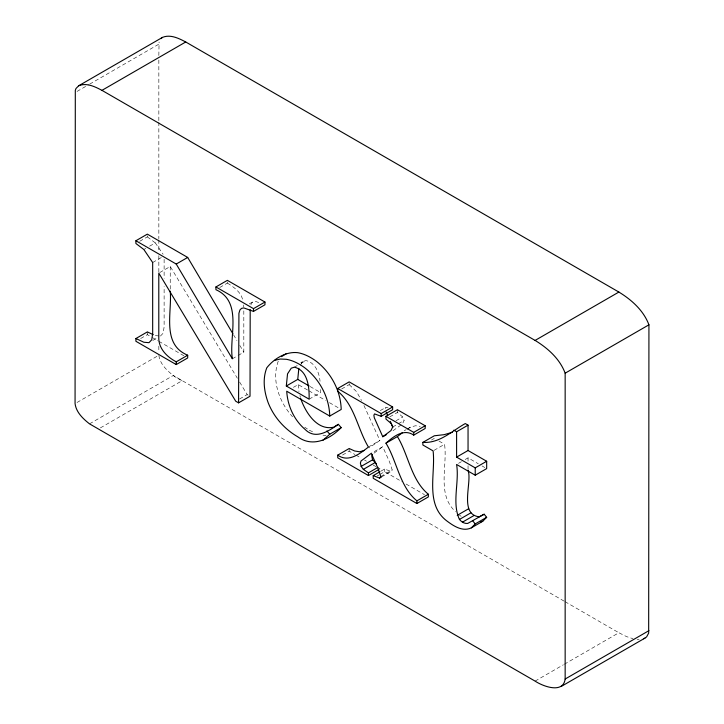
<?xml version="1.0" encoding="UTF-8"?>
<svg xmlns="http://www.w3.org/2000/svg" width="724" height="724" viewBox="0 0 724 724"><rect width="100%" height="100%" fill="white"/><g stroke="black" fill="none" stroke-linecap="round" stroke-linejoin="round"><path stroke-width="0.54" stroke-dasharray="3.62 2.71" d="M158.846 55.504L159.081 42.01M250.884 304.994L251.4 303.302L253.065 301.736L255.264 301.302L260.106 303.048M278.26 361.167C271.256 380.39 279.346 402.227 292.568 416.798M397.413 409.73L397.413 412.472L402.653 416.943L404.128 420.427L402.444 423.938L392.317 431.233M385.331 408.608L386.001 407.295L388.182 407.884M300.225 365.358L302.704 361.575L305.872 360.561C315.202 362.452 319.32 372.779 320.044 381.304M381.458 476.989L390.996 471.478L392.209 469.957L389.53 461.885L382.734 446.699L371.285 453.305M160.429 336.063L163.199 333.158L164.122 326.859L164.122 286.315M373.982 453.179L382.734 446.699M363.964 405.531L379.883 440.454L368.987 447.912M407.386 429.097L410.897 426.898L415.612 425.757L420.228 426.418M77.025 91.432L88.708 84.681M89.685 84.12L158.846 44.191M139.705 241.291L147.343 236.884L147.343 234.142M143.859 249.508L145.768 248.404M149.587 246.196L155.307 242.893L163.144 254.287M152.673 262.522L162.212 257.011M159.751 272.55L170.24 266.486L237.336 378.218M219.734 287.5L227.372 283.093L227.372 280.351M140.664 338.515L147.343 334.66L151.18 336.886M152.791 340.47L157.57 337.719M77.025 402.481L157.877 355.801M249.246 303.944L253.065 301.736M89.514 423.857L173.28 375.484L564.05 601.092M100.392 427.884L182.222 380.643A46.191 26.67 60 0 1 173.805 375.883C167.108 370.715 159.932 364.082 158.846 355.24M232.368 358.796L237.137 356.036M238.087 355.493L243.816 352.181L243.816 308.967M300.795 362.67L302.704 361.575M294.424 367.177L297.283 365.52M301.103 363.321L305.872 360.561M239.535 399.005L247.165 394.598L249.065 395.693M293.401 387.358L298.17 384.607L307.953 390.254M309.121 399.177L320.569 392.571L320.461 389.485M341.547 389.032L349.176 384.625L349.176 381.883M380.281 410.599L386.001 407.295M389.784 416.879L397.413 412.472M395.974 420.798L402.653 416.943M342.497 455.052L349.176 451.197L354.932 454.518M392.67 427.033L397.449 424.282M398.399 423.73L404.128 420.427M368.435 447.061L379.883 440.454M404.218 430.753L406.128 429.658M407.078 429.106L410.897 426.898M431.459 440.029L434.328 438.382M380.842 471.215L384.661 469.007L390.996 471.478M377.032 476.084L378.933 474.98M379.892 474.437L384.661 471.677L402.146 481.777M380.761 476.573L392.209 469.957M434.065 450.346L444.554 444.283C447.649 466.093 436.599 494.682 455.568 511.633M458.509 463.36L461.369 461.704M465.188 459.496L468.048 457.849L478.293 463.758M535.099 681.112L563.353 664.804M564.322 664.243L618.875 632.749L626.613 636.631L632.975 638.686M637.129 639.401L639.102 639.419M155.307 335.628L159.407 335.981M322.949 435.142L326.072 435.595M309.248 430.21L314.967 432.798M438.979 441.061L444.554 444.283M482.012 465.912L484.809 467.523M310.116 386.535L320.569 392.571M308.931 390.815L325.556 400.417M329.474 402.68L339.248 408.318M152.149 337.438L157.904 340.769M158.873 341.321L183.851 355.737M355.891 455.07L360.688 457.839M364.525 460.057L366.444 461.161M373.168 465.043L376.046 466.699M377.005 467.261L379.883 468.917L379.883 466.247M406.028 484.012L424.481 494.673M565.028 601.653L618.875 632.749M304.695 427.178L307.428 428.997M227.372 283.093C233.816 287.193 240.974 291.971 242.712 299.971M459.441 515.126L461.161 516.348M147.343 236.884L155.307 242.893M349.176 384.625L356.47 391.575L361.548 400.508M239.653 382.073L247.165 394.598M233.508 334.778L236.938 340.579M239.807 345.42L243.816 352.181M299.917 395.467L300.388 397.395M298.17 384.607L298.976 391.603M243.445 304.967L243.626 306.967M468.048 457.849L468.048 461.224M468.048 465.731L468.048 470.229M384.661 469.007L384.661 471.677M349.176 448.527L349.176 451.197M170.24 266.486L170.24 290.034M164.122 259.292L164.122 278.432M158.846 60.029L158.846 121.107M158.846 122.238L158.846 238.739M158.846 239.87L158.846 251.174M158.846 255.699L158.846 272.667M158.846 346.19L158.846 351.846M147.343 331.918L147.343 334.66"/><path stroke-width="1.09" d="M250.196 309.619L250.024 396.245L238.567 402.852L235.716 401.205L158.791 273.102L158.791 337.004C158.248 348.334 166.918 356.932 176.24 361.828L187.688 355.213L187.688 357.964L176.24 364.57L135.895 341.276L135.895 338.533L147.343 331.918L153.316 334.705M78.672 85.776C86.482 82.427 95.043 86.699 101.957 90.355L535.099 340.425C547.824 348.172 559.851 358.914 565.154 373.186L565.154 679.021C563.272 693.963 543.118 686.47 535.099 681.112L89.514 423.857C83.007 418.762 76.12 412.228 75.07 403.603L75.305 90.373L75.993 88.5L78.672 85.776L162.447 37.404C170.258 34.064 178.819 38.336 185.733 41.983L618.875 292.062C631.6 299.808 643.627 310.551 648.93 324.823L648.668 633.075L646.632 636.858L644.885 638.152L561.109 686.515M298.849 368.308L297.754 379.394L286.306 386.01L287.537 373.856L291.256 368.181L294.424 367.177C308.026 370.507 309.383 387.684 309.121 399.177L286.306 386.01M372.498 454.355L371.828 456.482L372.625 459.803L376.498 463.93M402.345 432.744L397.413 436.563C408.535 454.808 411.16 480.184 428.364 494.248L428.364 496.908L416.915 503.524L373.213 478.293L373.213 475.623L379.548 478.093L380.761 476.573L378.082 468.5L371.285 453.305L361.05 460.962L360.38 463.098L361.176 466.41L363.358 469.378L368.435 472.863L368.435 475.532L378.923 469.469M452.319 432.309L444.111 434.672L434.328 435.785L422.87 442.391L422.87 444.988L433.106 450.898C435.73 473.713 425.033 503.75 446.265 520.511C453.17 525.742 462.419 532.122 471.297 527.877L475.225 523.914L486.673 517.307L484.157 514.221L479.143 516.827C458.663 514.158 472.455 482.139 468.048 470.229M471.297 527.877L482.745 521.262L486.673 517.307M323.049 440.165L329.755 434.228L341.203 427.613L338.352 424.336C328.696 431.079 315.501 440.12 305.03 429.35C293.962 419.911 287.573 405.648 286.722 391.213L329.755 416.065L341.203 409.449C340.705 390.897 331.311 373.177 316.85 361.683A55.703 32.164 60 0 0 297.745 352.678C285.88 351.303 273.871 358.814 266.812 367.774C262.341 379.014 264.133 391.729 268.215 402.816C273.853 417.114 284.514 429.142 297.799 436.825C312.732 447.857 329.782 439.224 341.203 427.613M484.157 514.221L467.695 523.443C464.374 523.787 461.496 521.895 459.45 519.443C451.686 502.691 459.487 482.247 456.6 464.455L475.225 475.206L486.673 468.6L486.673 461.26L468.048 450.509L468.048 425.16L465.279 423.558C451.686 431.133 439.803 443.405 422.87 442.391M416.915 503.524L416.915 500.854C399.711 486.799 397.087 461.414 385.964 443.178C393.349 436.581 403.748 428.255 413.73 435.115L425.178 428.499L425.178 425.757L397.413 409.73L385.964 416.336L385.964 419.078L391.204 423.558L392.67 427.033L390.996 430.554L382.779 436.735L374.299 417.757L373.883 415.223L374.552 413.902L381.177 416.318L392.634 409.712L392.634 406.969L349.176 381.883L337.728 388.489L337.728 391.232C354.606 404.969 357.665 429.16 368.435 447.061C359.9 453.677 348.47 462.917 337.728 455.134L337.728 457.803L368.435 475.532M160.891 38.589L162.447 37.404M281.573 356.615L286.215 353.719M334.714 426.599L338.352 424.336M101.957 90.355L185.733 41.983M135.895 338.533L143.859 342.244L148.981 342.678L151.75 339.773L152.673 333.465L152.673 262.522L143.859 249.508L135.895 243.499L135.895 240.748L147.343 234.142L187.688 257.436L232.929 333.818M135.895 240.748L176.24 264.052L187.688 257.436M176.24 264.052L232.368 358.796C228.757 336.687 243.038 301.772 215.924 289.7L215.924 286.957L227.372 280.351L264.957 302.044L264.957 304.786L253.5 311.401L243.816 307.917L241.608 308.352L239.952 309.917L238.92 313.293L238.567 402.852M215.924 286.957L253.5 308.65L264.957 302.044M337.728 388.489L381.177 413.576L392.634 406.969M535.099 340.425L618.875 292.062M337.728 455.134L349.176 448.527L354.642 450.98L359.62 451.776L364.471 450.382M382.779 436.735L386.589 434.536M385.964 443.178L397.413 436.563M385.964 416.336L413.73 432.373L425.178 425.757M361.176 466.41L372.625 459.803M363.358 469.378L374.806 462.763M368.435 472.863L377.973 467.351M373.213 475.623L379.892 471.767M453.83 430.165L456.6 431.766L468.048 425.16M379.548 478.093L381.458 476.989M565.154 373.186L648.93 324.823M456.6 431.766L456.6 457.116L468.048 450.509M416.915 500.854L428.364 494.248M456.6 457.116L475.225 467.867L486.673 461.26M457.224 515.343L468.672 508.728M459.45 519.443L470.899 512.827M462.383 522.212L473.831 515.606M565.154 679.021L648.93 630.658M643.419 638.722L644.885 638.152M480.745 521.895L482.745 521.262M333.8 427.169C316.958 431.006 305.329 412.028 300.623 398.363M274.767 360.335L280.306 359.032L286.297 359.285A55.703 32.164 60 0 1 305.401 368.29C319.863 379.783 329.257 397.503 329.755 416.065M297.754 379.394L309.166 385.983M187.688 355.213C161.407 344.316 172.176 312.877 170.24 291.157M326.904 430.943L329.755 434.228M472.7 520.827L475.225 523.914M390.29 421.377L392.915 427.205M386.145 412.047L387.711 415.621M475.225 467.867L475.225 475.206M413.73 432.373L413.73 435.115M381.177 413.576L381.177 416.318M253.5 308.65L253.5 311.401M176.24 361.828L176.24 364.57"/></g></svg>
